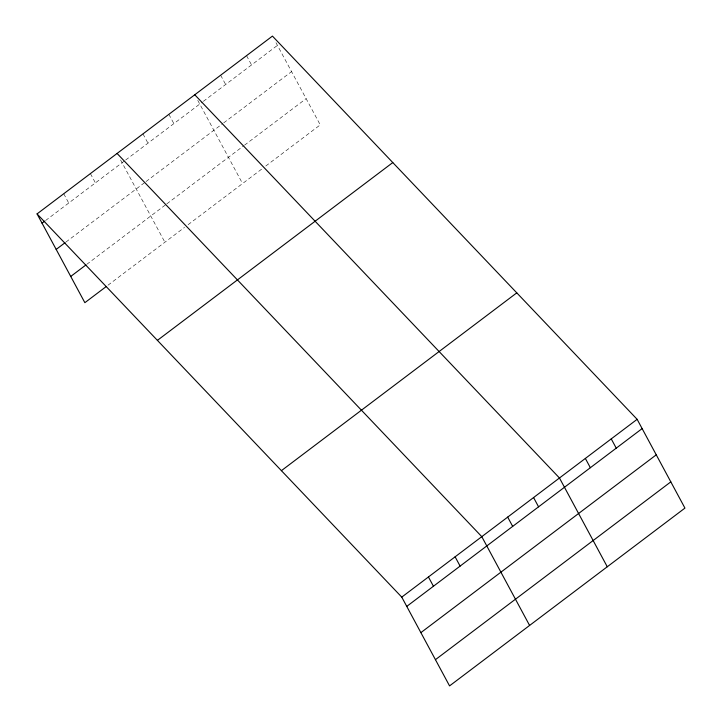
<?xml version="1.0" encoding="UTF-8"?>
<svg xmlns="http://www.w3.org/2000/svg" width="722" height="722" viewBox="0 0 722 722"><rect width="100%" height="100%" fill="white"/><g stroke="black" fill="none" stroke-linecap="round" stroke-linejoin="round"><path stroke-width="0.54" stroke-dasharray="3.61 2.71" d="M45.612 220.499L124.762 160.708M125.655 160.031L202.44 102.037M203.333 101.36L277.438 45.378M65.964 242.032L145.14 182.224M146.034 181.547L222.809 123.543M223.703 122.875L291.562 71.613M86.739 264.36L165.943 204.534M166.836 203.857L243.621 145.853M244.514 145.185L306.119 98.643M107.975 285.217L184.534 227.394M188.099 224.695L262.203 168.722M265.777 166.024L320.243 124.879L275.434 41.668M246.545 55.657L251.545 64.935M220.652 75.214L225.652 84.501M197.756 100.34L242.565 183.559M168.867 114.338L173.867 123.615M142.974 133.895L147.974 143.173M120.583 159.95L164.887 242.231M90.412 173.605L95.403 182.883M63.735 193.749L68.725 203.035"/><path stroke-width="1.08" d="M37.057 213.902L272.438 36.1L637.138 419.32L684.943 508.098L449.562 685.9L401.757 597.121L37.057 213.902L84.862 302.68L106.197 286.562M42.047 223.188L44.719 221.167M56.181 249.415L65.07 242.7M70.729 276.445L85.846 265.028M157.405 340.369L392.786 162.558M281.409 470.663L516.79 292.852M401.757 597.121L637.138 419.32M406.757 606.399L642.138 428.597M420.881 632.634L656.262 454.833M435.438 659.664L670.819 481.863M194.76 94.772L559.469 477.991L607.265 566.77M117.081 153.452L481.791 536.663L529.596 625.451M611.245 438.877L616.245 448.154M585.361 458.434L590.352 467.712M533.576 497.548L538.567 506.826M507.683 517.105L512.674 526.392M455.113 556.815L460.113 566.102M428.435 576.968L433.435 586.246"/></g></svg>
